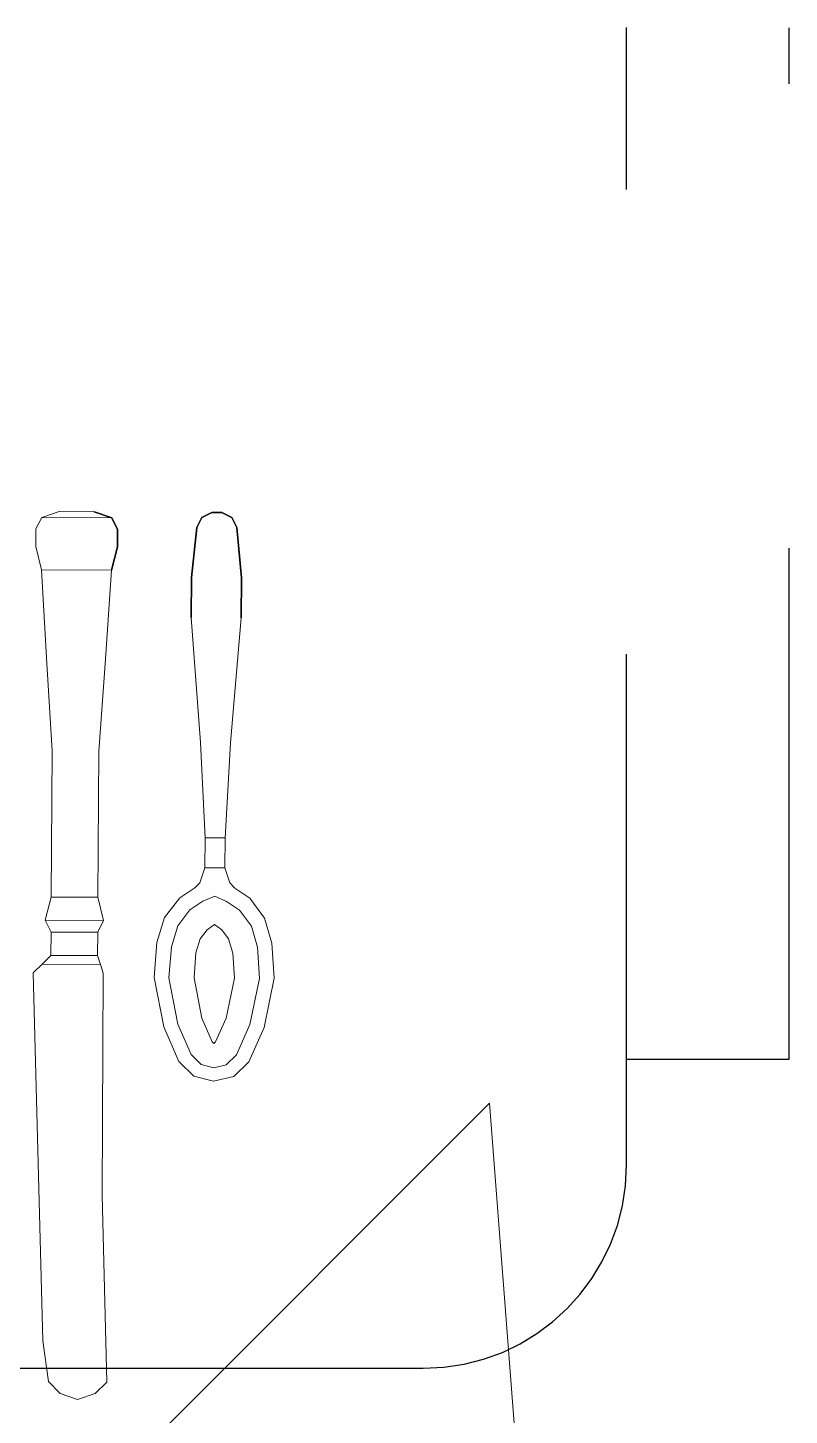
# Model space of a CAD drawing. Header units: millimetres. Extents: x 105 to 1807, y -268 to 915.
# Drawn here: x 989.0067 to 989.1707, y 436.7868 to 437.0855 of the extents above; entities that cross this region are included whole.
import ezdxf

# ---------------------------------------------------------------- set-up
doc = ezdxf.new("R2010")
doc.units = ezdxf.units.MM
doc.linetypes.add('DASHED2', pattern=[0.375, 0.25, -0.125])
doc.linetypes.add('LÍNEAS_OCULTAS2', pattern=[4.7625, 3.175, -1.5875])
doc.layers.add('MUEBLES', color=12, linetype='Continuous')
doc.layers.add('OCULTA', color=3, linetype='LÍNEAS_OCULTAS2')

# ---------------------------------------------------------------- blocks, each defined once
blk = doc.blocks.new('nueva mesa comedor')
at = {"layer": 'MUEBLES', "color": 8, "lineweight": 0}
for p, q in [((1164.96859, 522.65466, -0.00572), (1165.12907, 522.81513, -0.00572)), ((1164.96044, 522.75995, -0.00572), (1164.96859, 522.65466, -0.00572))]:
    blk.add_line(p, q, dxfattribs=at)
for points, invisible_edges in [([(1165.04579, 522.71149, -0.00057), (1165.05265, 522.71145, -0.00057), (1165.05492, 522.70915, -0.00057), (1165.04349, 522.70922, -0.00057)], 5), ([(1165.04579, 522.71149, -0.00171), (1165.05265, 522.71145, -0.00171), (1165.05492, 522.70915, -0.00171), (1165.04349, 522.70922, -0.00171)], 5), ([(1165.04349, 522.70922, -0.00057), (1165.04349, 522.70922, -0.00171), (1165.04579, 522.71149, -0.00171), (1165.04579, 522.71149, -0.00057)], 5), ([(1165.04923, 522.71262, -0.00057), (1165.04923, 522.71262, -0.00057), (1165.04579, 522.71149, -0.00057), (1165.05265, 522.71145, -0.00057)], 4), ([(1165.04923, 522.71262, -0.00171), (1165.04923, 522.71262, -0.00171), (1165.04579, 522.71149, -0.00171), (1165.05265, 522.71145, -0.00171)], 4), ([(1165.04579, 522.71149, -0.00171), (1165.04579, 522.71149, -0.00057), (1165.04923, 522.71262, -0.00057), (1165.04923, 522.71262, -0.00171)], 1), ([(1165.04923, 522.71262, -0.00057), (1165.04923, 522.71262, -0.00171), (1165.05265, 522.71145, -0.00171), (1165.05265, 522.71145, -0.00057)], 4), ([(1165.05265, 522.71145, -0.00171), (1165.05265, 522.71145, -0.00057), (1165.05492, 522.70915, -0.00057), (1165.05492, 522.70915, -0.00171)], 5), ([(1165.05492, 522.70915, -0.00057), (1165.04349, 522.70922, -0.00057), (1165.04443, 522.67264, -0.00057), (1165.05602, 522.70115, -0.00057)], 5), ([(1165.05492, 522.70915, -0.00171), (1165.04349, 522.70922, -0.00171), (1165.04443, 522.67264, -0.00171), (1165.05602, 522.70115, -0.00171)], 5), ([(1165.04443, 522.67264, -0.00171), (1165.04443, 522.67264, -0.00057), (1165.04349, 522.70922, -0.00057), (1165.04349, 522.70922, -0.00171)], 5), ([(1165.05492, 522.70915, -0.00057), (1165.05492, 522.70915, -0.00171), (1165.05602, 522.70115, -0.00171), (1165.05602, 522.70115, -0.00057)], 5), ([(1165.04443, 522.67264, -0.00057), (1165.05602, 522.70115, -0.00057), (1165.0579, 522.62913, -0.00057), (1165.04419, 522.6292, -0.00057)], 5), ([(1165.04443, 522.67264, -0.00171), (1165.05602, 522.70115, -0.00171), (1165.0579, 522.62913, -0.00171), (1165.04419, 522.6292, -0.00171)], 5), ([(1165.05602, 522.70115, -0.00171), (1165.05602, 522.70115, -0.00057), (1165.0579, 522.62913, -0.00057), (1165.0579, 522.62913, -0.00171)], 5), ([(1165.04419, 522.6292, -0.00057), (1165.04419, 522.6292, -0.00171), (1165.04443, 522.67264, -0.00171), (1165.04443, 522.67264, -0.00057)], 5), ([(1165.01811, 522.64517, -0.00006), (1165.01571, 522.64656, 0.0019), (1165.01866, 522.64939, 0.00271), (1165.02011, 522.64711, 0.00036)], 5), ([(1165.01811, 522.64517, 0.00092), (1165.01571, 522.64656, 0.00288), (1165.01866, 522.64939, 0.00369), (1165.02011, 522.64711, 0.00133)], 5), ([(1165.01866, 522.64939, 0.00271), (1165.02011, 522.64711, 0.00036), (1165.02257, 522.6477, 0.00049), (1165.02259, 522.65034, 0.00285)], 5), ([(1165.01866, 522.64939, 0.00369), (1165.02011, 522.64711, 0.00133), (1165.02257, 522.6477, 0.00147), (1165.02259, 522.65034, 0.00383)], 5), ([(1165.0265, 522.64935, 0.00271), (1165.02502, 522.64708, 0.00036), (1165.02257, 522.6477, 0.00049), (1165.02259, 522.65034, 0.00285)], 5), ([(1165.0265, 522.64935, 0.00369), (1165.02502, 522.64708, 0.00133), (1165.02257, 522.6477, 0.00147), (1165.02259, 522.65034, 0.00383)], 5), ([(1165.027, 522.64512, -0.00006), (1165.02942, 522.64648, 0.0019), (1165.0265, 522.64935, 0.00271), (1165.02502, 522.64708, 0.00036)], 5), ([(1165.027, 522.64512, 0.00092), (1165.02942, 522.64648, 0.00288), (1165.0265, 522.64935, 0.00369), (1165.02502, 522.64708, 0.00133)], 5), ([(1165.01273, 522.63984, 0.00054), (1165.01548, 522.63923, -0.00133), (1165.01811, 522.64517, -0.00006), (1165.01571, 522.64656, 0.0019)], 5), ([(1165.01273, 522.63984, 0.00152), (1165.01548, 522.63923, -0.00035), (1165.01811, 522.64517, 0.00092), (1165.01571, 522.64656, 0.00288)], 5), ([(1165.02222, 522.64264, -0.00123), (1165.02011, 522.64711, 0.00133), (1165.01811, 522.64517, 0.00092), (1165.02222, 522.64264, -0.00123)], 5), ([(1165.02222, 522.64264, -0.00221), (1165.02011, 522.64711, 0.00036), (1165.01811, 522.64517, -0.00006), (1165.02222, 522.64264, -0.00221)], 5), ([(1165.02257, 522.6477, 0.00147), (1165.02255, 522.64295, -0.00113), (1165.02222, 522.64264, -0.00123), (1165.02011, 522.64711, 0.00133)], 5), ([(1165.02257, 522.6477, 0.00049), (1165.02255, 522.64295, -0.0021), (1165.02222, 522.64264, -0.00221), (1165.02011, 522.64711, 0.00036)], 5), ([(1165.02257, 522.6477, 0.00147), (1165.02255, 522.64295, -0.00113), (1165.02287, 522.64264, -0.00123), (1165.02502, 522.64708, 0.00133)], 5), ([(1165.02257, 522.6477, 0.00049), (1165.02255, 522.64295, -0.0021), (1165.02287, 522.64264, -0.00221), (1165.02502, 522.64708, 0.00036)], 5), ([(1165.02287, 522.64264, -0.00123), (1165.02502, 522.64708, 0.00133), (1165.027, 522.64512, 0.00092), (1165.02287, 522.64264, -0.00123)], 5), ([(1165.02287, 522.64264, -0.00221), (1165.02502, 522.64708, 0.00036), (1165.027, 522.64512, -0.00006), (1165.02287, 522.64264, -0.00221)], 5), ([(1165.03232, 522.63973, 0.00054), (1165.02957, 522.63915, -0.00133), (1165.027, 522.64512, -0.00006), (1165.02942, 522.64648, 0.0019)], 5), ([(1165.03232, 522.63973, 0.00152), (1165.02957, 522.63915, -0.00035), (1165.027, 522.64512, 0.00092), (1165.02942, 522.64648, 0.00288)], 5), ([(1165.01811, 522.64517, -0.00006), (1165.02222, 522.64264, -0.00221), (1165.02016, 522.63803, -0.00342), (1165.01548, 522.63923, -0.00133)], 5), ([(1165.01811, 522.64517, 0.00092), (1165.02222, 522.64264, -0.00123), (1165.02016, 522.63803, -0.00244), (1165.01548, 522.63923, -0.00035)], 5), ([(1165.027, 522.64512, -0.00006), (1165.02287, 522.64264, -0.00221), (1165.02488, 522.638, -0.00342), (1165.02957, 522.63915, -0.00133)], 5), ([(1165.027, 522.64512, 0.00092), (1165.02287, 522.64264, -0.00123), (1165.02488, 522.638, -0.00244), (1165.02957, 522.63915, -0.00035)], 5), ([(1165.02287, 522.64264, -0.00221), (1165.02222, 522.64264, -0.00221), (1165.02016, 522.63803, -0.00342), (1165.02488, 522.638, -0.00342)], 5), ([(1165.02287, 522.64264, -0.00123), (1165.02222, 522.64264, -0.00123), (1165.02016, 522.63803, -0.00244), (1165.02488, 522.638, -0.00244)], 5), ([(1165.02255, 522.64295, -0.00113), (1165.02222, 522.64264, -0.00123), (1165.02287, 522.64264, -0.00123), (1165.02255, 522.64295, -0.00113)], 2), ([(1165.02255, 522.64295, -0.0021), (1165.02222, 522.64264, -0.00221), (1165.02287, 522.64264, -0.00221), (1165.02255, 522.64295, -0.0021)], 2), ([(1165.0136, 522.63023, -0.0028), (1165.01072, 522.63017, -0.00098), (1165.01273, 522.63984, 0.00054), (1165.01548, 522.63923, -0.00133)], 5), ([(1165.0136, 522.63023, -0.00182), (1165.01072, 522.63017, 0), (1165.01273, 522.63984, 0.00152), (1165.01548, 522.63923, -0.00035)], 5), ([(1165.02016, 522.63803, -0.00244), (1165.01548, 522.63923, -0.00035), (1165.0136, 522.63023, -0.00182), (1165.01852, 522.63016, -0.00371)], 5), ([(1165.02016, 522.63803, -0.00342), (1165.01548, 522.63923, -0.00133), (1165.0136, 522.63023, -0.0028), (1165.01852, 522.63016, -0.00469)], 5), ([(1165.02016, 522.63803, -0.00244), (1165.02488, 522.638, -0.00244), (1165.02643, 522.63012, -0.00371), (1165.01852, 522.63016, -0.00371)], 5), ([(1165.02016, 522.63803, -0.00342), (1165.02488, 522.638, -0.00342), (1165.02643, 522.63012, -0.00469), (1165.01852, 522.63016, -0.00469)], 5), ([(1165.02488, 522.638, -0.00244), (1165.02957, 522.63915, -0.00035), (1165.03135, 522.63013, -0.00182), (1165.02643, 522.63012, -0.00371)], 5), ([(1165.02488, 522.638, -0.00342), (1165.02957, 522.63915, -0.00133), (1165.03135, 522.63013, -0.0028), (1165.02643, 522.63012, -0.00469)], 5), ([(1165.03135, 522.63013, -0.0028), (1165.03423, 522.63004, -0.00098), (1165.03232, 522.63973, 0.00054), (1165.02957, 522.63915, -0.00133)], 5), ([(1165.03135, 522.63013, -0.00182), (1165.03423, 522.63004, 0), (1165.03232, 522.63973, 0.00152), (1165.02957, 522.63915, -0.00035)], 5), ([(1165.01117, 522.62333, -0.00064), (1165.014, 522.62411, -0.00248), (1165.0136, 522.63023, -0.00182), (1165.01072, 522.63017, 0)], 5), ([(1165.01117, 522.62333, -0.00162), (1165.014, 522.62411, -0.00346), (1165.0136, 522.63023, -0.0028), (1165.01072, 522.63017, -0.00098)], 5), ([(1165.0136, 522.63023, -0.0028), (1165.01852, 522.63016, -0.00469), (1165.01885, 522.62525, -0.00539), (1165.014, 522.62411, -0.00346)], 5), ([(1165.0136, 522.63023, -0.00182), (1165.01852, 522.63016, -0.00371), (1165.01885, 522.62525, -0.00441), (1165.014, 522.62411, -0.00248)], 5), ([(1165.02643, 522.63012, -0.00469), (1165.01852, 522.63016, -0.00469), (1165.01885, 522.62525, -0.00539), (1165.02605, 522.62521, -0.00539)], 5), ([(1165.02643, 522.63012, -0.00371), (1165.01852, 522.63016, -0.00371), (1165.01885, 522.62525, -0.00441), (1165.02605, 522.62521, -0.00441)], 5), ([(1165.03135, 522.63013, -0.0028), (1165.02643, 522.63012, -0.00469), (1165.02605, 522.62521, -0.00539), (1165.03087, 522.62401, -0.00346)], 5), ([(1165.03135, 522.63013, -0.00182), (1165.02643, 522.63012, -0.00371), (1165.02605, 522.62521, -0.00441), (1165.03087, 522.62401, -0.00248)], 5), ([(1165.0337, 522.62321, -0.00064), (1165.03087, 522.62401, -0.00248), (1165.03135, 522.63013, -0.00182), (1165.03423, 522.63004, 0)], 5), ([(1165.0337, 522.62321, -0.00162), (1165.03087, 522.62401, -0.00346), (1165.03135, 522.63013, -0.0028), (1165.03423, 522.63004, -0.00098)], 5), ([(1165.0579, 522.62913, -0.00057), (1165.04419, 522.6292, -0.00057), (1165.04475, 522.62749), (1165.05618, 522.62742)], 1), ([(1165.0579, 522.62913, -0.00171), (1165.04419, 522.6292, -0.00171), (1165.04475, 522.62749, -0.00229), (1165.05618, 522.62742, -0.00229)], 1), ([(1165.04475, 522.62749, -0.00229), (1165.04475, 522.62749), (1165.04419, 522.6292, -0.00057), (1165.04419, 522.6292, -0.00171)], 5), ([(1165.04531, 522.62577, 0.00229), (1165.04531, 522.62577, -0.00457), (1165.04475, 522.62749, -0.00229), (1165.04475, 522.62749)], 5), ([(1165.05618, 522.62742), (1165.05618, 522.62742, -0.00229), (1165.05445, 522.62572, -0.00457), (1165.05445, 522.62572, 0.00229)], 5), ([(1165.0579, 522.62913, -0.00171), (1165.0579, 522.62913, -0.00057), (1165.05618, 522.62742), (1165.05618, 522.62742, -0.00229)], 5), ([(1165.01885, 522.62525, -0.00539), (1165.014, 522.62411, -0.00346), (1165.01521, 522.62, -0.00384), (1165.01966, 522.62248, -0.00556)], 5), ([(1165.01885, 522.62525, -0.00441), (1165.014, 522.62411, -0.00248), (1165.01521, 522.62, -0.00286), (1165.01966, 522.62248, -0.00458)], 5), ([(1165.01885, 522.62525, -0.00539), (1165.02605, 522.62521, -0.00539), (1165.0252, 522.62245, -0.00556), (1165.01966, 522.62248, -0.00556)], 5), ([(1165.01885, 522.62525, -0.00441), (1165.02605, 522.62521, -0.00441), (1165.0252, 522.62245, -0.00458), (1165.01966, 522.62248, -0.00458)], 5), ([(1165.02605, 522.62521, -0.00441), (1165.03087, 522.62401, -0.00248), (1165.02962, 522.61992, -0.00286), (1165.0252, 522.62245, -0.00458)], 5), ([(1165.04528, 522.6212, -0.00457), (1165.04528, 522.6212, 0.00229), (1165.04531, 522.62577, 0.00229), (1165.04531, 522.62577, -0.00457)], 4), ([(1165.05445, 522.62572, -0.00457), (1165.05445, 522.62572, 0.00229), (1165.05443, 522.62115, 0.00229), (1165.05443, 522.62115, -0.00457)], 1), ([(1165.01521, 522.62, -0.00286), (1165.01261, 522.61842, -0.00094), (1165.01117, 522.62333, -0.00064), (1165.014, 522.62411, -0.00248)], 5), ([(1165.01521, 522.62, -0.00384), (1165.01261, 522.61842, -0.00192), (1165.01117, 522.62333, -0.00162), (1165.014, 522.62411, -0.00346)], 5), ([(1165.01521, 522.62, -0.00384), (1165.01966, 522.62248, -0.00556), (1165.02096, 522.62071, -0.00563), (1165.01754, 522.61686, -0.00397)], 5), ([(1165.01521, 522.62, -0.00286), (1165.01966, 522.62248, -0.00458), (1165.02096, 522.62071, -0.00465), (1165.01754, 522.61686, -0.00299)], 5), ([(1165.0252, 522.62245, -0.00556), (1165.01966, 522.62248, -0.00556), (1165.02096, 522.62071, -0.00563), (1165.02388, 522.6207, -0.00563)], 5), ([(1165.0252, 522.62245, -0.00458), (1165.01966, 522.62248, -0.00458), (1165.02096, 522.62071, -0.00465), (1165.02388, 522.6207, -0.00465)], 5), ([(1165.02962, 522.61992, -0.00384), (1165.0252, 522.62245, -0.00556), (1165.02388, 522.6207, -0.00563), (1165.02726, 522.6168, -0.00397)], 5), ([(1165.02962, 522.61992, -0.00286), (1165.0252, 522.62245, -0.00458), (1165.02388, 522.6207, -0.00465), (1165.02726, 522.6168, -0.00299)], 5), ([(1165.02962, 522.61992, -0.00286), (1165.0322, 522.61831, -0.00094), (1165.0337, 522.62321, -0.00064), (1165.03087, 522.62401, -0.00248)], 5), ([(1165.02962, 522.61992, -0.00384), (1165.0322, 522.61831, -0.00192), (1165.0337, 522.62321, -0.00162), (1165.03087, 522.62401, -0.00346)], 5), ([(1165.01553, 522.6145, -0.00228), (1165.01754, 522.61686, -0.00397), (1165.01521, 522.62, -0.00384), (1165.01261, 522.61842, -0.00192)], 5), ([(1165.01553, 522.6145, -0.0013), (1165.01754, 522.61686, -0.00299), (1165.01521, 522.62, -0.00286), (1165.01261, 522.61842, -0.00094)], 5), ([(1165.02096, 522.62071, -0.00563), (1165.01754, 522.61686, -0.00397), (1165.02006, 522.61514, -0.00397), (1165.02241, 522.6197, -0.00549)], 5), ([(1165.02096, 522.62071, -0.00465), (1165.01754, 522.61686, -0.00299), (1165.02006, 522.61514, -0.003), (1165.02241, 522.6197, -0.00451)], 5), ([(1165.02006, 522.61514, -0.00397), (1165.02241, 522.6197, -0.00549), (1165.02241, 522.6197, -0.00549), (1165.02238, 522.61412, -0.00384)], 5), ([(1165.02006, 522.61514, -0.003), (1165.02241, 522.6197, -0.00451), (1165.02241, 522.6197, -0.00451), (1165.02238, 522.61412, -0.00286)], 5), ([(1165.02096, 522.62071, -0.00563), (1165.02388, 522.6207, -0.00563), (1165.02241, 522.6197, -0.00549)], 1), ([(1165.02096, 522.62071, -0.00465), (1165.02388, 522.6207, -0.00465), (1165.02241, 522.6197, -0.00451)], 1), ([(1165.02472, 522.61511, -0.00397), (1165.02241, 522.6197, -0.00549), (1165.02241, 522.6197, -0.00549), (1165.02238, 522.61412, -0.00384)], 5), ([(1165.02472, 522.61511, -0.003), (1165.02241, 522.6197, -0.00451), (1165.02241, 522.6197, -0.00451), (1165.02238, 522.61412, -0.00286)], 5), ([(1165.02388, 522.6207, -0.00563), (1165.02726, 522.6168, -0.00397), (1165.02472, 522.61511, -0.00397), (1165.02241, 522.6197, -0.00549)], 5), ([(1165.02388, 522.6207, -0.00465), (1165.02726, 522.6168, -0.00299), (1165.02472, 522.61511, -0.003), (1165.02241, 522.6197, -0.00451)], 5), ([(1165.02924, 522.61442, -0.00228), (1165.02726, 522.6168, -0.00397), (1165.02962, 522.61992, -0.00384), (1165.0322, 522.61831, -0.00192)], 5), ([(1165.02924, 522.61442, -0.0013), (1165.02726, 522.6168, -0.00299), (1165.02962, 522.61992, -0.00286), (1165.0322, 522.61831, -0.00094)], 5), ([(1165.02006, 522.61514, -0.00397), (1165.01846, 522.61254, -0.00317), (1165.01553, 522.6145, -0.00228), (1165.01754, 522.61686, -0.00397)], 5), ([(1165.02006, 522.61514, -0.003), (1165.01846, 522.61254, -0.00157), (1165.01553, 522.6145, -0.0013), (1165.01754, 522.61686, -0.00299)], 5), ([(1165.02472, 522.61511, -0.003), (1165.02629, 522.6125, -0.00157), (1165.02924, 522.61442, -0.0013), (1165.02726, 522.6168, -0.00299)], 5), ([(1165.01846, 522.61254, -0.00317), (1165.02237, 522.61252, -0.00317), (1165.02238, 522.61412, -0.00384), (1165.02006, 522.61514, -0.00397)], 11), ([(1165.01846, 522.61254, -0.00157), (1165.02237, 522.61252, -0.00157), (1165.02238, 522.61412, -0.00286), (1165.02006, 522.61514, -0.003)], 11), ([(1165.02629, 522.6125, -0.00317), (1165.02237, 522.61252, -0.00317), (1165.02238, 522.61412, -0.00384), (1165.02472, 522.61511, -0.00397)], 11), ([(1165.02629, 522.6125, -0.00157), (1165.02237, 522.61252, -0.00157), (1165.02238, 522.61412, -0.00286), (1165.02472, 522.61511, -0.003)], 11), ([(1165.05439, 522.61429, 0.00229), (1165.04525, 522.61434, 0.00229), (1165.04508, 522.58576, 0.00343), (1165.05423, 522.58571, 0.00343)], 4), ([(1165.05439, 522.61429, -0.00457), (1165.04525, 522.61434, -0.00457), (1165.04508, 522.58576, -0.00572), (1165.05423, 522.58571, -0.00572)], 4), ([(1165.02531, 522.61151, -0.00103), (1165.01943, 522.61154, -0.00103), (1165.01846, 522.61254, -0.00157), (1165.02629, 522.6125, -0.00157)], 5), ([(1165.02531, 522.61151, -0.00258), (1165.01943, 522.61154, -0.00258), (1165.01846, 522.61254, -0.00317), (1165.02629, 522.6125, -0.00317)], 5), ([(1165.01943, 522.61154, -0.00258), (1165.01943, 522.61154, -0.00103), (1165.01846, 522.61254, -0.00157), (1165.01846, 522.61254, -0.00317)], 1), ([(1165.02039, 522.6086, 0.00035), (1165.02431, 522.60858, 0.00035), (1165.02531, 522.61151, -0.00103), (1165.01943, 522.61154, -0.00103)], 4), ([(1165.02039, 522.6086, 0.00035), (1165.02039, 522.6086, -0.0013), (1165.01943, 522.61154, -0.00258), (1165.01943, 522.61154, -0.00103)], 5), ([(1165.02039, 522.6086, -0.0013), (1165.02431, 522.60858, -0.0013), (1165.02531, 522.61151, -0.00258), (1165.01943, 522.61154, -0.00258)], 4), ([(1165.02431, 522.60858, -0.0013), (1165.02431, 522.60858, 0.00035), (1165.02531, 522.61151, -0.00103), (1165.02531, 522.61151, -0.00258)], 5), ([(1165.02531, 522.61151, -0.00103), (1165.02531, 522.61151, -0.00258), (1165.02629, 522.6125, -0.00317), (1165.02629, 522.6125, -0.00157)], 1), ([(1165.02036, 522.60272, -0.00083), (1165.02036, 522.60272, 0.00081), (1165.02039, 522.6086, 0.00035), (1165.02039, 522.6086, -0.0013)], 5), ([(1165.02431, 522.60858, -0.0013), (1165.02431, 522.60858, 0.00035), (1165.02428, 522.6027, 0.00081), (1165.02428, 522.6027, -0.00083)], 5), ([(1165.01928, 522.58411, -0.00104), (1165.02515, 522.58408, -0.00104), (1165.02428, 522.6027, 0.00081), (1165.02036, 522.60272, 0.00081)], 1), ([(1165.01928, 522.58411, -0.00104), (1165.01928, 522.58411, -0.003), (1165.02036, 522.60272, -0.00083), (1165.02036, 522.60272, 0.00081)], 5), ([(1165.01928, 522.58411, -0.003), (1165.02515, 522.58408, -0.003), (1165.02428, 522.6027, -0.00083), (1165.02036, 522.60272, -0.00083)], 1), ([(1165.02428, 522.6027, 0.00081), (1165.02428, 522.6027, -0.00083), (1165.02515, 522.58408, -0.003), (1165.02515, 522.58408, -0.00104)], 5), ([(1165.02698, 522.55958, -0.0055), (1165.01718, 522.55963, -0.0055), (1165.01928, 522.58411, -0.003), (1165.02515, 522.58408, -0.003)], 5), ([(1165.01718, 522.55963, -0.0055), (1165.01718, 522.55963, -0.00255), (1165.01928, 522.58411, -0.00104), (1165.01928, 522.58411, -0.003)], 4), ([(1165.02698, 522.55958, -0.00255), (1165.01718, 522.55963, -0.00255), (1165.01928, 522.58411, -0.00104), (1165.02515, 522.58408, -0.00104)], 5), ([(1165.02515, 522.58408, -0.003), (1165.02515, 522.58408, -0.00104), (1165.02698, 522.55958, -0.00255), (1165.02698, 522.55958, -0.0055)], 1), ([(1165.04508, 522.58576, 0.00343), (1165.05423, 522.58571, 0.00343), (1165.05528, 522.56856, 0.00343), (1165.04385, 522.56863, 0.00343)], 5), ([(1165.04508, 522.58576, -0.00572), (1165.05423, 522.58571, -0.00572), (1165.05528, 522.56856, -0.00572), (1165.04385, 522.56863, -0.00572)], 5), ([(1165.05528, 522.56856, 0.00343), (1165.04385, 522.56863, 0.00343), (1165.0426, 522.55034, 0.00229), (1165.05632, 522.55027, 0.00229)], 1), ([(1165.05528, 522.56856, -0.00572), (1165.04385, 522.56863, -0.00572), (1165.0426, 522.55034, -0.00457), (1165.05632, 522.55027, -0.00457)], 1), ([(1165.0426, 522.55034, 0.00229), (1165.05632, 522.55027, 0.00229), (1165.05743, 522.54569, 0.00343), (1165.04143, 522.54578, 0.00343)], 4), ([(1165.0426, 522.55034, -0.00457), (1165.05632, 522.55027, -0.00457), (1165.05743, 522.54569, -0.00572), (1165.04143, 522.54578, -0.00572)], 4), ([(1165.05743, 522.54569, 0.00343), (1165.04143, 522.54578, 0.00343), (1165.04141, 522.54235, 0.00229), (1165.05741, 522.54226, 0.00229)], 5), ([(1165.05743, 522.54569, -0.00572), (1165.04143, 522.54578, -0.00572), (1165.04141, 522.54235, -0.00457), (1165.05741, 522.54226, -0.00457)], 5), ([(1165.04141, 522.54235, 0.00229), (1165.05741, 522.54226, 0.00229), (1165.05626, 522.53998, 0.00114), (1165.04254, 522.54006, 0.00114)], 1), ([(1165.04141, 522.54235, -0.00457), (1165.05741, 522.54226, -0.00457), (1165.05626, 522.53998, -0.00343), (1165.04254, 522.54006, -0.00343)], 1)]:
    blk.add_3dface(points, dxfattribs=dict(at, invisible_edges=invisible_edges))
for points in [[(1165.01571, 522.64656, 0.0019), (1165.01571, 522.64656, 0.00288), (1165.01866, 522.64939, 0.00369), (1165.01866, 522.64939, 0.00271)], [(1165.01866, 522.64939, 0.00369), (1165.01866, 522.64939, 0.00271), (1165.02259, 522.65034, 0.00285), (1165.02259, 522.65034, 0.00383)], [(1165.02259, 522.65034, 0.00285), (1165.02259, 522.65034, 0.00383), (1165.0265, 522.64935, 0.00369), (1165.0265, 522.64935, 0.00271)], [(1165.0265, 522.64935, 0.00369), (1165.0265, 522.64935, 0.00271), (1165.02942, 522.64648, 0.0019), (1165.02942, 522.64648, 0.00288)], [(1165.01273, 522.63984, 0.00152), (1165.01273, 522.63984, 0.00054), (1165.01571, 522.64656, 0.0019), (1165.01571, 522.64656, 0.00288)], [(1165.02942, 522.64648, 0.0019), (1165.02942, 522.64648, 0.00288), (1165.03232, 522.63973, 0.00152), (1165.03232, 522.63973, 0.00054)], [(1165.01072, 522.63017, -0.00098), (1165.01072, 522.63017, 0), (1165.01273, 522.63984, 0.00152), (1165.01273, 522.63984, 0.00054)], [(1165.03232, 522.63973, 0.00152), (1165.03232, 522.63973, 0.00054), (1165.03423, 522.63004, -0.00098), (1165.03423, 522.63004, 0)], [(1165.01117, 522.62333, -0.00064), (1165.01117, 522.62333, -0.00162), (1165.01072, 522.63017, -0.00098), (1165.01072, 522.63017, 0)], [(1165.03423, 522.63004, -0.00098), (1165.03423, 522.63004, 0), (1165.0337, 522.62321, -0.00064), (1165.0337, 522.62321, -0.00162)], [(1165.05618, 522.62742), (1165.04475, 522.62749), (1165.04531, 522.62577, 0.00229), (1165.05445, 522.62572, 0.00229)], [(1165.05618, 522.62742, -0.00229), (1165.04475, 522.62749, -0.00229), (1165.04531, 522.62577, -0.00457), (1165.05445, 522.62572, -0.00457)], [(1165.04531, 522.62577, 0.00229), (1165.05445, 522.62572, 0.00229), (1165.05443, 522.62115, 0.00229), (1165.04528, 522.6212, 0.00229)], [(1165.04531, 522.62577, -0.00457), (1165.05445, 522.62572, -0.00457), (1165.05443, 522.62115, -0.00457), (1165.04528, 522.6212, -0.00457)], [(1165.01261, 522.61842, -0.00192), (1165.01261, 522.61842, -0.00094), (1165.01117, 522.62333, -0.00064), (1165.01117, 522.62333, -0.00162)], [(1165.0337, 522.62321, -0.00162), (1165.0337, 522.62321, -0.00064), (1165.0322, 522.61831, -0.00094), (1165.0322, 522.61831, -0.00192)], [(1165.05443, 522.62115, 0.00229), (1165.04528, 522.6212, 0.00229), (1165.04413, 522.61892, 0.00343), (1165.05556, 522.61885, 0.00343)], [(1165.05443, 522.62115, -0.00457), (1165.04528, 522.6212, -0.00457), (1165.04413, 522.61892, -0.00572), (1165.05556, 522.61885, -0.00572)], [(1165.04413, 522.61892, 0.00343), (1165.04413, 522.61892, -0.00572), (1165.04528, 522.6212, -0.00457), (1165.04528, 522.6212, 0.00229)], [(1165.04413, 522.61892, 0.00343), (1165.05556, 522.61885, 0.00343), (1165.05439, 522.61429, 0.00229), (1165.04525, 522.61434, 0.00229)], [(1165.04413, 522.61892, -0.00572), (1165.05556, 522.61885, -0.00572), (1165.05439, 522.61429, -0.00457), (1165.04525, 522.61434, -0.00457)], [(1165.04525, 522.61434, -0.00457), (1165.04525, 522.61434, 0.00229), (1165.04413, 522.61892, 0.00343), (1165.04413, 522.61892, -0.00572)], [(1165.05556, 522.61885, -0.00572), (1165.05556, 522.61885, 0.00343), (1165.05439, 522.61429, 0.00229), (1165.05439, 522.61429, -0.00457)], [(1165.05443, 522.62115, 0.00229), (1165.05443, 522.62115, -0.00457), (1165.05556, 522.61885, -0.00572), (1165.05556, 522.61885, 0.00343)], [(1165.01553, 522.6145, -0.0013), (1165.01553, 522.6145, -0.00228), (1165.01261, 522.61842, -0.00192), (1165.01261, 522.61842, -0.00094)], [(1165.0322, 522.61831, -0.00094), (1165.0322, 522.61831, -0.00192), (1165.02924, 522.61442, -0.00228), (1165.02924, 522.61442, -0.0013)], [(1165.01846, 522.61254, -0.00317), (1165.01846, 522.61254, -0.00157), (1165.01553, 522.6145, -0.0013), (1165.01553, 522.6145, -0.00228)], [(1165.02924, 522.61442, -0.00228), (1165.02924, 522.61442, -0.0013), (1165.02629, 522.6125, -0.00157), (1165.02629, 522.6125, -0.00317)], [(1165.04508, 522.58576, 0.00343), (1165.04508, 522.58576, -0.00572), (1165.04525, 522.61434, -0.00457), (1165.04525, 522.61434, 0.00229)], [(1165.05439, 522.61429, 0.00229), (1165.05439, 522.61429, -0.00457), (1165.05423, 522.58571, -0.00572), (1165.05423, 522.58571, 0.00343)], [(1165.02428, 522.6027, -0.00083), (1165.02036, 522.60272, -0.00083), (1165.02039, 522.6086, -0.0013), (1165.02431, 522.60858, -0.0013)], [(1165.02428, 522.6027, 0.00081), (1165.02036, 522.60272, 0.00081), (1165.02039, 522.6086, 0.00035), (1165.02431, 522.60858, 0.00035)], [(1165.04385, 522.56863, -0.00572), (1165.04385, 522.56863, 0.00343), (1165.04508, 522.58576, 0.00343), (1165.04508, 522.58576, -0.00572)], [(1165.05423, 522.58571, -0.00572), (1165.05423, 522.58571, 0.00343), (1165.05528, 522.56856, 0.00343), (1165.05528, 522.56856, -0.00572)], [(1165.0426, 522.55034, 0.00229), (1165.0426, 522.55034, -0.00457), (1165.04385, 522.56863, -0.00572), (1165.04385, 522.56863, 0.00343)], [(1165.05528, 522.56856, 0.00343), (1165.05528, 522.56856, -0.00572), (1165.05632, 522.55027, -0.00457), (1165.05632, 522.55027, 0.00229)], [(1165.05632, 522.55027, -0.00457), (1165.05632, 522.55027, 0.00229), (1165.05743, 522.54569, 0.00343), (1165.05743, 522.54569, -0.00572)], [(1165.05743, 522.54569, 0.00343), (1165.05743, 522.54569, -0.00572), (1165.05741, 522.54226, -0.00457), (1165.05741, 522.54226, 0.00229)], [(1165.05626, 522.53998, 0.00114), (1165.04254, 522.54006, 0.00114), (1165.04596, 522.5389, -0.00114), (1165.05282, 522.53886, -0.00114)], [(1165.05626, 522.53998, -0.00343), (1165.04254, 522.54006, -0.00343), (1165.04596, 522.5389, -0.00114), (1165.05282, 522.53886, -0.00114)], [(1165.05741, 522.54226, -0.00457), (1165.05741, 522.54226, 0.00229), (1165.05626, 522.53998, 0.00114), (1165.05626, 522.53998, -0.00343)], [(1165.05626, 522.53998, 0.00114), (1165.05626, 522.53998, -0.00343), (1165.05282, 522.53886, -0.00114)]]:
    blk.add_3dface(points, dxfattribs=at)
at = {"layer": 'MUEBLES', "color": 8}
for points, invisible_edges in [([(1165.01713, 522.55179, -0.00276), (1165.02693, 522.55174, -0.00276), (1165.02698, 522.55958, -0.00255), (1165.01718, 522.55963, -0.00255)], 5), ([(1165.01713, 522.55179, -0.00571), (1165.02693, 522.55174, -0.00571), (1165.02698, 522.55958, -0.0055), (1165.01718, 522.55963, -0.0055)], 5), ([(1165.0259, 522.54195, -0.00274), (1165.01806, 522.54199, -0.00274), (1165.01713, 522.55179, -0.00276), (1165.02693, 522.55174, -0.00276)], 5), ([(1165.0259, 522.54195, -0.00569), (1165.01806, 522.54199, -0.00569), (1165.01713, 522.55179, -0.00571), (1165.02693, 522.55174, -0.00571)], 5), ([(1165.01903, 522.54003, -0.00259), (1165.02491, 522.53999, -0.00259), (1165.0259, 522.54195, -0.00274), (1165.01806, 522.54199, -0.00274)], 5), ([(1165.01903, 522.54003, -0.00554), (1165.02491, 522.53999, -0.00554), (1165.0259, 522.54195, -0.00569), (1165.01806, 522.54199, -0.00569)], 5), ([(1165.02294, 522.53902, -0.00269), (1165.02098, 522.53904, -0.00269), (1165.01903, 522.54003, -0.00259), (1165.02491, 522.53999, -0.00259)], 4), ([(1165.02294, 522.53902, -0.00532), (1165.02098, 522.53904, -0.00532), (1165.01903, 522.54003, -0.00554), (1165.02491, 522.53999, -0.00554)], 4)]:
    blk.add_3dface(points, dxfattribs=dict(at, invisible_edges=invisible_edges))
for points in [[(1165.01713, 522.55179, -0.00276), (1165.01713, 522.55179, -0.00571), (1165.01718, 522.55963, -0.0055), (1165.01718, 522.55963, -0.00255)], [(1165.02698, 522.55958, -0.00255), (1165.02698, 522.55958, -0.0055), (1165.02693, 522.55174, -0.00571), (1165.02693, 522.55174, -0.00276)], [(1165.01806, 522.54199, -0.00569), (1165.01806, 522.54199, -0.00274), (1165.01713, 522.55179, -0.00276), (1165.01713, 522.55179, -0.00571)], [(1165.02693, 522.55174, -0.00571), (1165.02693, 522.55174, -0.00276), (1165.0259, 522.54195, -0.00274), (1165.0259, 522.54195, -0.00569)], [(1165.04143, 522.54578, -0.00572), (1165.04143, 522.54578, 0.00343), (1165.0426, 522.55034, 0.00229), (1165.0426, 522.55034, -0.00457)], [(1165.04141, 522.54235, 0.00229), (1165.04141, 522.54235, -0.00457), (1165.04143, 522.54578, -0.00572), (1165.04143, 522.54578, 0.00343)], [(1165.01903, 522.54003, -0.00259), (1165.01903, 522.54003, -0.00554), (1165.01806, 522.54199, -0.00569), (1165.01806, 522.54199, -0.00274)], [(1165.02098, 522.53904, -0.00532), (1165.02098, 522.53904, -0.00269), (1165.01903, 522.54003, -0.00259), (1165.01903, 522.54003, -0.00554)], [(1165.0259, 522.54195, -0.00274), (1165.0259, 522.54195, -0.00569), (1165.02491, 522.53999, -0.00554), (1165.02491, 522.53999, -0.00259)], [(1165.04254, 522.54006, 0.00114), (1165.04254, 522.54006, -0.00343), (1165.04141, 522.54235, -0.00457), (1165.04141, 522.54235, 0.00229)], [(1165.04596, 522.5389, -0.00114), (1165.04596, 522.5389, -0.00114), (1165.04254, 522.54006, 0.00114), (1165.04254, 522.54006, -0.00343)], [(1165.02294, 522.53902, -0.00269), (1165.02294, 522.53902, -0.00532), (1165.02098, 522.53904, -0.00532), (1165.02098, 522.53904, -0.00269)], [(1165.02491, 522.53999, -0.00554), (1165.02491, 522.53999, -0.00259), (1165.02294, 522.53902, -0.00269), (1165.02294, 522.53902, -0.00532)]]:
    blk.add_3dface(points, dxfattribs=at)
at = {"layer": 'OCULTA', "color": 4, "linetype": 'DASHED2', "ltscale": 0.4}
for p, q in [((1164.98156, 522.70655), (1165.30014, 522.70655)), ((1164.94174, 522.66673), (1164.94174, 522.44412)), ((1164.94174, 522.64601), (1164.90989, 522.64601)), ((1164.90989, 522.64601), (1164.90989, 522.44416))]:
    blk.add_line(p, q, dxfattribs=at)
blk.add_arc((1164.98156, 522.66673), 0.03981, 90, 180, dxfattribs=at)

msp = doc.modelspace()

# ---------------------------------------------------------------- block references
at = {"layer": 'MUEBLES', "xscale": 1.100000000000023, "yscale": 1.100000000000023, "zscale": 1.100000000000023, "rotation": 180}
msp.add_blockref('nueva mesa comedor', (2270.57162, 1011.77405), dxfattribs=at)

doc.saveas('drawing.dxf')
